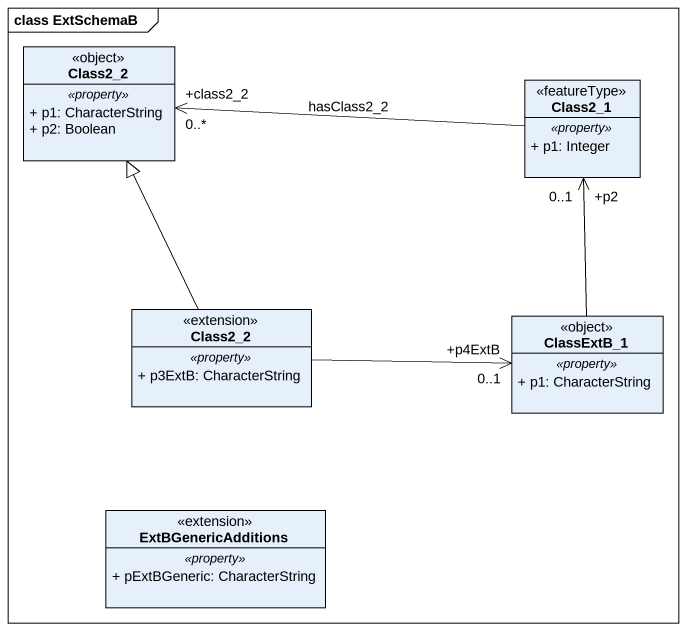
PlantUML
@startuml
mainframe class ExtSchemaB
hide circle
hide empty members
skinparam classAttributeIconSize 0
class Class2_2 <<object>> {
  .. <<property>> ..
  + p1: CharacterString
  + p2: Boolean
}
class Class2_1 <<featureType>> {
  .. <<property>> ..
  + p1: Integer
}
class "Class2_2" as Class2_2_2 <<extension>> {
  .. <<property>> ..
  + p3ExtB: CharacterString
}
class ClassExtB_1 <<object>> {
  .. <<property>> ..
  + p1: CharacterString
}
class ExtBGenericAdditions <<extension>> {
  .. <<property>> ..
  + pExtBGeneric: CharacterString
}
Class2_1 -left-> "+class2_2\n0..*" Class2_2 : hasClass2_2
Class2_2_2 -up-|> Class2_2
Class2_2_2 -right-> "+p4ExtB\n0..1" ClassExtB_1
ClassExtB_1 -up-> "+p2\n0..1" Class2_1
@enduml
